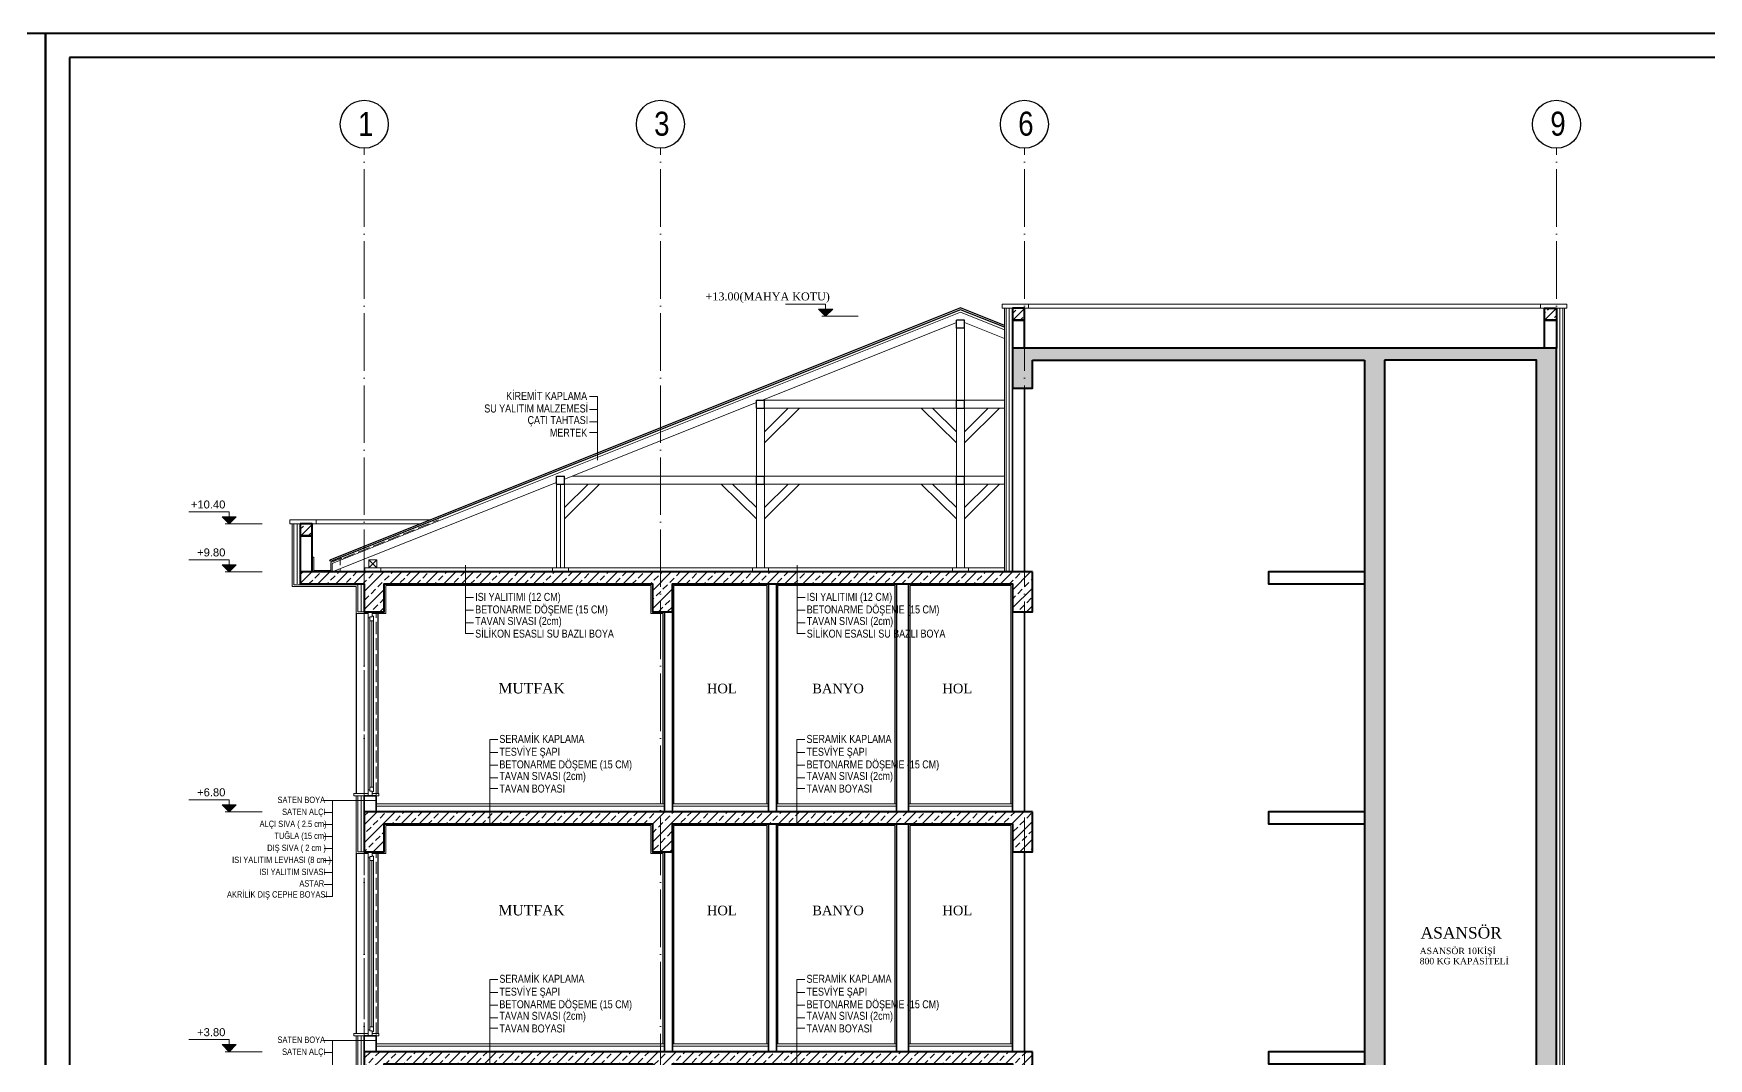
# Model space of a CAD drawing. Header units: millimetres. Extents: x 11587 to 81192, y -36083 to -25300.
# Drawn here: x 59777 to 61870, y -32865 to -31583 of the extents above; entities that cross this region are included whole.
import ezdxf

# ---------------------------------------------------------------- set-up
doc = ezdxf.new("R2010")
doc.units = ezdxf.units.MM
doc.linetypes.add('AKS', pattern=[30, 24, -3, 0, -3])
doc.linetypes.add('IZDUSUM1', pattern=[20, 7.5, -5, 7.5, 0])
for name, color, linetype, lineweight in [('A-detay-yalıtım', 193, 'Continuous', 5), ('rtm-aks balon', 20, 'Continuous', 25), ('rtm-aks balon yazı', 7, 'Continuous', 20), ('rtm-aks yeni', 7, 'AKS', 20), ('rtm-antet-02', 140, 'Continuous', 40), ('rtm-cam', 141, 'Continuous', 9), ('rtm-duv tugla', 22, 'Continuous', 35), ('rtm-izdusum-üst ince', 8, 'IZDUSUM1', 5), ('rtm-kesit katmanı-04', 33, 'Continuous', 25), ('rtm-kesit katmanı-05', 153, 'Continuous', 20), ('rtm-kesit katmanı-06', 136, 'Continuous', 15), ('rtm-kesit katmanı-07', 244, 'Continuous', 9), ('rtm-kplm dos-seramik', 13, 'Continuous', 9), ('rtm-mhl-yazı-adı', 150, 'Continuous', 30), ('rtm-mhl-yazı-m2', 7, 'Continuous', 20), ('rtm-mhl-yazı-malzeme', 253, 'Continuous', 13), ('rtm-pen-ahsap', 35, 'Continuous', 13), ('rtm-plan katmanı-07', 135, 'Continuous', 9), ('rtm-sembol kot yazı', 7, 'Continuous', 20), ('rtm-sembol malzeme cizgisi', 242, 'Continuous', 20), ('rtm-symbol lvl', 242, 'Continuous', 20), ('rtm-sıva', 252, 'Continuous', 15), ('rtm-tarama-betonarme', 51, 'Continuous', 15), ('rtm-tas_betonarme', 50, 'Continuous', 40)]:
    doc.layers.add(name, color=color, linetype=linetype, lineweight=lineweight)
doc.styles.add('AKSYAZI', font='ARIALN.TTF')
doc.styles.add('ARIAL', font='times.ttf')
doc.styles.add('KT-isocpeur', font='arial.ttf', dxfattribs={"height": 10})
doc.styles.get("Standard").update_dxf_attribs({"font": 'arial.ttf'})
doc.styles.add('VAZ-OLCU', font='times.ttf', dxfattribs={"height": 60})
doc.linetypes.add('BATTING', pattern='A,0.00254,-2.54,[134,ltypeshp.shx,S=2.54,R=0,X=-2.54,Y=0],-5.08,[134,ltypeshp.shx,S=2.54,R=180,X=2.54,Y=0],-2.54', length=10.16254)
pattern_1 = [(45, (-622932.126, -4568835.137), (-8.98025612, 8.98025612), []), (45, (-622923.146, -4568835.137), (-8.98025612, 8.98025612), [6.35, -3.175])]
pattern_2 = [(45, (34573.885, -2309.14), (-11.22532, 11.22532), []), (45, (34585.11, -2309.14), (-11.22532, 11.22532), [7.9375, -3.96875])]

msp = doc.modelspace()

# ---------------------------------------------------------------- hatches: boundary and pattern name
at = {"layer": 'rtm-symbol lvl'}
for points in [[(60775.49, -31927.5), (60766.65, -31936.34), (60757.82, -31927.5)], [(60775.49, -31927.5), (60766.65, -31936.34), (60757.82, -31927.5)], [(60030.04, -32187.43), (60021.13, -32196.34), (60012.22, -32187.43)], [(60030.04, -32187.43), (60021.13, -32196.34), (60012.22, -32187.43)], [(60030.04, -32247.43), (60021.13, -32256.34), (60012.22, -32247.43)], [(60030.04, -32247.43), (60021.13, -32256.34), (60012.22, -32247.43)], [(60030.04, -32547.43), (60021.13, -32556.34), (60012.22, -32547.43)], [(60030.04, -32547.43), (60021.13, -32556.34), (60012.22, -32547.43)], [(60030.04, -32847.43), (60021.13, -32856.34), (60012.22, -32847.43)], [(60030.04, -32847.43), (60021.13, -32856.34), (60012.22, -32847.43)]]:
    msp.add_hatch(color=256, dxfattribs=at).paths.add_polyline_path(points)
at = {"layer": 'rtm-tarama-betonarme'}
h = msp.add_hatch(dxfattribs=at)
h.set_pattern_fill('ANSI33', color=256, scale=2)
h.set_pattern_definition(pattern_1)
h.paths.add_polyline_path([(61000.08, -31941.34), (61015.08, -31941.34), (61015.08, -31967.86), (61015.08, -31926.34), (61000.08, -31926.34)])
h = msp.add_hatch(dxfattribs=at)
h.set_pattern_fill('ANSI33', color=256, scale=2)
h.set_pattern_definition(pattern_1)
h.paths.add_polyline_path([(61680.08, -31941.34), (61665.08, -31941.34), (61665.08, -31967.86), (61665.08, -31926.34), (61680.08, -31926.34)])
at = {"layer": 'rtm-tarama-betonarme', "ltscale": 1.5}
h = msp.add_hatch(dxfattribs=at)
h.set_pattern_fill('ANSI33', color=256, scale=2.5, style=0)
h.set_pattern_definition(pattern_2)
h.paths.add_polyline_path([(61680.08, -31976.34), (61000.08, -31976.34), (61000.08, -32026.34), (61025.08, -32026.34), (61025.08, -31991.34), (61440.08, -31991.34), (61440.08, -33316.34), (61335.08, -33316.34), (61335.08, -33156.34), (61310.08, -33156.34), (61310.08, -33316.34), (61035.08, -33316.34), (61035.08, -33156.34), (60995.08, -33156.34), (60995.08, -33316.34), (60580.08, -33316.34), (60580.08, -33156.34), (60540.08, -33156.34), (60540.08, -33316.34), (60235.08, -33316.34), (60235.08, -33156.34), (60190.08, -33156.34), (60190.08, -33356.34), (61680.08, -33356.34)])
h.paths.add_polyline_path([(61465.08, -31991.34), (61655.08, -31991.34), (61655.08, -33316.34), (61465.08, -33316.34)], flags=16)
at = {"layer": 'rtm-tarama-betonarme'}
h = msp.add_hatch(dxfattribs=at)
h.set_pattern_fill('ANSI33', color=256, scale=2)
h.set_pattern_definition([(45, (-623822.126, -4569105.137), (-8.98025612, 8.98025612), []), (45, (-623813.146, -4569105.137), (-8.98025612, 8.98025612), [6.35, -3.175])])
h.paths.add_polyline_path([(60110.08, -32211.34), (60125.08, -32211.34), (60125.08, -32237.86), (60125.08, -32196.34), (60110.08, -32196.34)])
at = {"layer": 'rtm-tarama-betonarme', "ltscale": 1.5}
h = msp.add_hatch(dxfattribs=at)
h.set_pattern_fill('ANSI33', color=256, scale=2.5, style=0)
h.set_pattern_definition(pattern_2)
h.paths.add_polyline_path([(60575.08, -32271.34), (61000.08, -32271.34), (61000.08, -32306.34), (61025.08, -32306.34), (61025.08, -32256.34), (60110.08, -32256.34), (60110.08, -32271.34), (60190.08, -32271.34), (60190.08, -32306.34), (60195.08, -32306.34), (60215.08, -32306.34), (60215.08, -32271.34), (60550.08, -32271.34), (60550.08, -32306.34), (60575.08, -32306.34)])
h.paths.add_polyline_path([(61025.08, -32556.34), (60190.08, -32556.34), (60190.08, -32606.34), (60195.08, -32606.34), (60215.08, -32606.34), (60215.08, -32571.34), (60550.08, -32571.34), (60550.08, -32606.34), (60575.08, -32606.34), (60575.08, -32571.34), (61000.08, -32571.34), (61000.08, -32606.34), (61025.08, -32606.34)])
h.paths.add_polyline_path([(60575.08, -32871.34), (61000.08, -32871.34), (61000.08, -32906.34), (61025.08, -32906.34), (61025.08, -32856.34), (60190.08, -32856.34), (60190.08, -32906.34), (60195.08, -32906.34), (60215.08, -32906.34), (60215.08, -32871.34), (60550.08, -32871.34), (60550.08, -32906.34), (60575.08, -32906.34)])

# ---------------------------------------------------------------- linework, layer by layer
at = {"layer": 'A-detay-yalıtım', "linetype": 'BATTING', "ltscale": 0.35}
for points in [[(60996.08, -32256.34), (60996.08, -31926.34)], [(61684.08, -33186.34), (61684.08, -31926.34)], [(60106.08, -32271.34), (60106.08, -32196.34)], [(60186.08, -32306.34), (60186.08, -32271.34)], [(60186.08, -32606.34), (60186.08, -32536.34)], [(60186.08, -32906.34), (60186.08, -32836.34)]]:
    msp.add_lwpolyline(points, dxfattribs=at)
at = {"layer": 'rtm-aks balon'}
for centre in [(60190.08, -31696.34), (60560.08, -31696.34), (61015.08, -31696.34), (61680.08, -31696.34)]:
    msp.add_circle(centre, 30, dxfattribs=at)
at = {"layer": 'rtm-aks yeni', "ltscale": 3}
for p, q in [((60190.08, -33356.34), (60190.08, -31726.34)), ((60560.08, -33356.34), (60560.08, -31726.34)), ((61015.08, -33356.34), (61015.08, -31726.34)), ((61680.08, -33356.34), (61680.08, -31726.34))]:
    msp.add_line(p, q, dxfattribs=at)
at = {"layer": 'rtm-antet-02'}
for points in [[(51136.61, -31582.89), (51136.61, -36082.89), (59791.61, -36082.89), (59791.61, -31582.89), (51136.61, -31582.89)], [(59791.61, -31582.89), (59791.61, -36082.89), (68391.61, -36082.89), (68391.61, -31582.89), (59791.61, -31582.89)]]:
    msp.add_lwpolyline(points, dxfattribs=at)
msp.add_lwpolyline([(59821.61, -31612.89), (59821.61, -36052.89), (68361.61, -36052.89), (68361.61, -31612.89)], close=True, dxfattribs=at)
at = {"layer": 'rtm-cam'}
for p, q in [((60199.33, -32317.34), (60199.33, -32525.34)), ((60199.33, -32617.34), (60199.33, -32825.34))]:
    msp.add_line(p, q, dxfattribs=at)
at = {"layer": 'rtm-duv tugla'}
for points in [[(61000.08, -32026.34), (61000.08, -32256.34)], [(61015.08, -32026.34), (61015.08, -32256.34)], [(60695.08, -32271.34), (60695.08, -32556.34)], [(60705.08, -32271.34), (60705.08, -32556.34)], [(60855.08, -32271.34), (60855.08, -32556.34)], [(60870.08, -32271.34), (60870.08, -32556.34)], [(60565.08, -32306.34), (60565.08, -32556.34)], [(60575.08, -32306.34), (60575.08, -32556.34)], [(61000.08, -32306.34), (61000.08, -32556.34)], [(61015.08, -32306.34), (61015.08, -32556.34)], [(60190.08, -32556.34), (60190.08, -32536.34), (60205.08, -32536.34), (60205.08, -32556.34)], [(60695.08, -32571.34), (60695.08, -32856.34)], [(60705.08, -32571.34), (60705.08, -32856.34)], [(60855.08, -32571.34), (60855.08, -32856.34)], [(60870.08, -32571.34), (60870.08, -32856.34)], [(60565.08, -32606.34), (60565.08, -32856.34)], [(60575.08, -32606.34), (60575.08, -32856.34)], [(61000.08, -32606.34), (61000.08, -32856.34)], [(61015.08, -32606.34), (61015.08, -32856.34)], [(60190.08, -32856.34), (60190.08, -32836.34), (60205.08, -32836.34), (60205.08, -32856.34)]]:
    msp.add_lwpolyline(points, dxfattribs=at)
at = {"layer": 'rtm-izdusum-üst ince'}
for points in [[(60282.85, -32191.34), (60160.08, -32240.45), (60160.08, -32256.34)], [(60190.08, -32306.34), (60190.08, -32536.34)], [(60205.08, -32306.34), (60205.08, -32536.34)], [(60190.08, -32606.34), (60190.08, -32836.34)], [(60205.08, -32606.34), (60205.08, -32836.34)]]:
    msp.add_lwpolyline(points, dxfattribs=at)
at = {"layer": 'rtm-kesit katmanı-04'}
for p, q in [((60940.08, -31941.34), (60930.08, -31941.34)), ((60940.08, -31951.34), (60930.08, -31951.34)), ((60680.08, -32041.34), (60690.08, -32041.34)), ((60930.08, -32041.34), (60940.08, -32041.34)), ((60680.08, -32051.34), (60690.08, -32051.34)), ((60930.08, -32051.34), (60940.08, -32051.34)), ((60430.08, -32136.34), (60440.08, -32136.34)), ((60430.08, -32146.34), (60440.08, -32146.34)), ((60680.08, -32136.34), (60690.08, -32136.34)), ((60680.08, -32146.34), (60690.08, -32146.34)), ((60930.08, -32136.34), (60940.08, -32136.34)), ((60930.08, -32146.34), (60940.08, -32146.34))]:
    msp.add_line(p, q, dxfattribs=at)
for points in [[(60990.08, -31948.19), (60935.08, -31926.19), (60146.91, -32241.45)], [(60990.08, -31950.34), (60935.08, -31928.34), (60147.65, -32243.31)], [(60930.08, -31951.34), (60930.08, -31941.34)], [(60940.08, -31951.34), (60940.08, -31941.34)], [(60680.08, -32051.34), (60680.08, -32041.34)], [(60690.08, -32051.34), (60690.08, -32041.34)], [(60930.08, -32051.34), (60930.08, -32041.34)], [(60940.08, -32051.34), (60940.08, -32041.34)], [(60430.08, -32146.34), (60430.08, -32136.34)], [(60440.08, -32146.34), (60440.08, -32136.34)], [(60680.08, -32146.34), (60680.08, -32136.34)], [(60690.08, -32146.34), (60690.08, -32136.34)], [(60930.08, -32146.34), (60930.08, -32136.34)], [(60940.08, -32146.34), (60940.08, -32136.34)], [(60147.65, -32243.31), (60146.91, -32241.45)], [(60180.08, -32308.34), (60180.08, -32533.34)], [(60207.08, -32308.34), (60207.08, -32533.34)], [(60180.08, -32608.34), (60180.08, -32833.34)], [(60207.08, -32608.34), (60207.08, -32833.34)]]:
    msp.add_lwpolyline(points, dxfattribs=at)
at = {"layer": 'rtm-kesit katmanı-05'}
for p, q in [((60930.08, -32251.34), (60930.08, -31951.34)), ((60940.08, -32251.34), (60940.08, -31951.34)), ((60680.08, -32251.34), (60680.08, -32051.34)), ((60690.08, -32251.34), (60690.08, -32051.34)), ((60430.08, -32251.34), (60430.08, -32146.34)), ((60435.08, -32146.34), (60435.08, -32251.34)), ((60440.08, -32251.34), (60440.08, -32146.34))]:
    msp.add_line(p, q, dxfattribs=at)
for points in [[(60150.08, -32245.57), (60935.08, -31931.57), (60990.08, -31953.57)], [(60687.58, -32041.34), (60930.08, -31944.34)], [(60990.08, -31964.34), (60940.08, -31944.34)], [(60440.08, -32140.34), (60680.08, -32044.34)], [(60680.08, -32041.34), (60990.08, -32041.34)], [(60680.08, -32051.34), (60990.08, -32051.34)], [(60719.87, -32051.34), (60690.08, -32080.9)], [(60690.08, -32094.99), (60690.08, -32094.99), (60734.06, -32051.34)], [(60930.08, -32094.99), (60930.08, -32094.99), (60886.09, -32051.34)], [(60900.29, -32051.34), (60930.08, -32080.9)], [(60969.87, -32051.34), (60940.08, -32080.9)], [(60940.08, -32094.99), (60940.08, -32094.99), (60984.06, -32051.34)], [(60150.08, -32256.34), (60430.08, -32144.34)], [(60440.08, -32146.34), (60990.08, -32146.34)], [(60469.87, -32146.34), (60440.08, -32175.9)], [(60440.08, -32189.99), (60440.08, -32189.99), (60484.06, -32146.34)], [(60450.08, -32136.34), (60990.08, -32136.34)], [(60680.08, -32189.99), (60680.08, -32189.99), (60636.09, -32146.34)], [(60650.29, -32146.34), (60680.08, -32175.9)], [(60719.87, -32146.34), (60690.08, -32175.9)], [(60690.08, -32189.99), (60690.08, -32189.99), (60734.06, -32146.34)], [(60930.08, -32189.99), (60930.08, -32189.99), (60886.09, -32146.34)], [(60900.29, -32146.34), (60930.08, -32175.9)], [(60969.87, -32146.34), (60940.08, -32175.9)], [(60940.08, -32189.99), (60940.08, -32189.99), (60984.06, -32146.34)], [(60150.08, -32256.34), (60150.08, -32245.57)], [(60195.53, -32251.34), (60195.53, -32241.34), (60205.53, -32241.34), (60205.53, -32251.34), (60190.53, -32251.34), (60190.53, -32256.34), (60210.53, -32256.34), (60210.53, -32251.34), (60195.53, -32251.34)], [(60425.08, -32256.34), (60425.08, -32251.34), (60445.08, -32251.34), (60445.08, -32256.34)], [(60425.08, -32256.34), (60425.08, -32251.34), (60445.08, -32251.34), (60445.08, -32256.34)], [(60675.08, -32256.34), (60675.08, -32251.34), (60695.08, -32251.34), (60695.08, -32256.34)], [(60675.08, -32256.34), (60675.08, -32251.34), (60695.08, -32251.34), (60695.08, -32256.34)], [(60925.08, -32256.34), (60925.08, -32251.34), (60945.08, -32251.34), (60945.08, -32256.34)], [(60925.08, -32256.34), (60925.08, -32251.34), (60945.08, -32251.34), (60945.08, -32256.34)]]:
    msp.add_lwpolyline(points, dxfattribs=at)
at = {"layer": 'rtm-kesit katmanı-06'}
msp.add_lwpolyline([(60210.53, -32251.34), (60990.08, -32251.34)], dxfattribs=at)
at = {"layer": 'rtm-kesit katmanı-07', "ltscale": 2}
for points in [[(60205.53, -32241.34), (60195.53, -32251.34)], [(60205.53, -32251.34), (60195.53, -32241.34)]]:
    msp.add_lwpolyline(points, dxfattribs=at)
at = {"layer": 'rtm-kplm dos-seramik'}
for points in [[(60195.08, -32536.34), (60177.08, -32536.34), (60177.08, -32533.34), (60195.08, -32533.34)], [(60200.08, -32536.34), (60208.08, -32536.34), (60208.08, -32533.34), (60200.08, -32533.34)], [(60565.08, -32546.34), (60205.08, -32546.34)], [(60565.08, -32549.34), (60205.08, -32549.34)], [(60695.08, -32546.34), (60575.08, -32546.34)], [(60695.08, -32549.34), (60575.08, -32549.34)], [(60855.08, -32546.34), (60705.08, -32546.34)], [(60855.08, -32549.34), (60705.08, -32549.34)], [(61000.08, -32546.34), (60870.08, -32546.34)], [(61000.08, -32549.34), (60870.08, -32549.34)], [(60195.08, -32836.34), (60177.08, -32836.34), (60177.08, -32833.34), (60195.08, -32833.34)], [(60200.08, -32836.34), (60208.08, -32836.34), (60208.08, -32833.34), (60200.08, -32833.34)], [(60565.08, -32846.34), (60205.08, -32846.34)], [(60565.08, -32849.34), (60205.08, -32849.34)], [(60695.08, -32846.34), (60575.08, -32846.34)], [(60695.08, -32849.34), (60575.08, -32849.34)], [(60855.08, -32846.34), (60705.08, -32846.34)], [(60855.08, -32849.34), (60705.08, -32849.34)], [(61000.08, -32846.34), (60870.08, -32846.34)], [(61000.08, -32849.34), (60870.08, -32849.34)]]:
    msp.add_lwpolyline(points, dxfattribs=at)
at = {"layer": 'rtm-pen-ahsap'}
for p, q in [((60195.08, -32313.84), (60195.08, -32306.34)), ((60195.08, -32313.84), (60197.08, -32313.84)), ((60197.08, -32312.34), (60197.08, -32317.34)), ((60197.08, -32312.34), (60200.08, -32312.34)), ((60197.08, -32525.34), (60197.08, -32317.34)), ((60197.08, -32317.34), (60201.58, -32317.34)), ((60200.08, -32306.34), (60200.08, -32312.34)), ((60201.58, -32311.71), (60201.58, -32317.34)), ((60201.58, -32525.34), (60201.58, -32317.34)), ((60195.08, -32528.84), (60195.08, -32536.34)), ((60195.08, -32528.84), (60197.08, -32528.84)), ((60197.08, -32525.34), (60201.58, -32525.34)), ((60197.08, -32525.34), (60197.08, -32530.34)), ((60197.08, -32530.34), (60200.08, -32530.34)), ((60200.08, -32536.34), (60200.08, -32530.34)), ((60201.58, -32530.98), (60200.08, -32531.84)), ((60201.58, -32525.34), (60201.58, -32530.98)), ((60200.08, -32536.34), (60195.08, -32536.34)), ((60195.08, -32613.84), (60195.08, -32606.34)), ((60195.08, -32613.84), (60197.08, -32613.84)), ((60197.08, -32612.34), (60197.08, -32617.34)), ((60197.08, -32612.34), (60200.08, -32612.34)), ((60200.08, -32606.34), (60200.08, -32612.34)), ((60201.58, -32611.71), (60201.58, -32617.34)), ((60197.08, -32825.34), (60197.08, -32617.34)), ((60197.08, -32617.34), (60201.58, -32617.34)), ((60201.58, -32825.34), (60201.58, -32617.34)), ((60195.08, -32828.84), (60195.08, -32836.34)), ((60195.08, -32828.84), (60197.08, -32828.84)), ((60200.08, -32836.34), (60195.08, -32836.34)), ((60197.08, -32825.34), (60201.58, -32825.34)), ((60197.08, -32825.34), (60197.08, -32830.34)), ((60197.08, -32830.34), (60200.08, -32830.34)), ((60200.08, -32836.34), (60200.08, -32830.34)), ((60201.58, -32830.98), (60200.08, -32831.84)), ((60201.58, -32825.34), (60201.58, -32830.98))]:
    msp.add_line(p, q, dxfattribs=at)
for points in [[(60201.58, -32311.71), (60200.08, -32310.84)], [(60201.58, -32611.71), (60200.08, -32610.84)]]:
    msp.add_lwpolyline(points, dxfattribs=at)
at = {"layer": 'rtm-plan katmanı-07'}
for points in [[(60195.08, -32313.84), (60195.08, -32528.84)], [(60195.08, -32613.84), (60195.08, -32828.84)]]:
    msp.add_lwpolyline(points, dxfattribs=at)
at = {"layer": 'rtm-sembol malzeme cizgisi'}
for p, q in [((60471.5, -32036.85), (60481.57, -32036.85)), ((60471.5, -32052.98), (60481.57, -32052.98)), ((60471.5, -32068.78), (60481.57, -32068.78)), ((60471.5, -32081.86), (60481.57, -32081.86)), ((60326.58, -32288.17), (60316.52, -32288.17)), ((60740.94, -32288.17), (60730.88, -32288.17)), ((60326.58, -32304.31), (60316.52, -32304.31)), ((60326.58, -32320.1), (60316.52, -32320.1)), ((60740.94, -32304.31), (60730.88, -32304.31)), ((60740.94, -32320.1), (60730.88, -32320.1)), ((60326.58, -32333.18), (60316.52, -32333.18)), ((60740.94, -32333.18), (60730.88, -32333.18)), ((60356.84, -32465.81), (60346.77, -32465.81)), ((60740.69, -32465.81), (60730.62, -32465.81)), ((60356.84, -32482.29), (60346.77, -32482.29)), ((60740.69, -32482.29), (60730.62, -32482.29)), ((60356.84, -32498.08), (60346.77, -32498.08)), ((60740.69, -32498.08), (60730.62, -32498.08)), ((60356.84, -32513.88), (60346.77, -32513.88)), ((60356.84, -32526.96), (60346.77, -32526.96)), ((60740.69, -32513.88), (60730.62, -32513.88)), ((60740.69, -32526.96), (60730.62, -32526.96)), ((60205.08, -32542.3), (60140.08, -32542.3)), ((60150.27, -32557.3), (60140.08, -32557.3)), ((60150.27, -32572.3), (60140.08, -32572.3)), ((60150.27, -32587.3), (60140.08, -32587.3)), ((60150.27, -32602.3), (60140.08, -32602.3)), ((60150.27, -32617.3), (60140.08, -32617.3)), ((60150.27, -32632.3), (60140.08, -32632.3)), ((60150.27, -32647.3), (60140.08, -32647.3)), ((60150.27, -32662.3), (60140.08, -32662.3)), ((60356.84, -32765.81), (60346.77, -32765.81)), ((60356.84, -32782.29), (60346.77, -32782.29)), ((60740.69, -32765.81), (60730.62, -32765.81)), ((60740.69, -32782.29), (60730.62, -32782.29)), ((60356.84, -32798.08), (60346.77, -32798.08)), ((60740.69, -32798.08), (60730.62, -32798.08)), ((60356.84, -32813.88), (60346.77, -32813.88)), ((60740.69, -32813.88), (60730.62, -32813.88)), ((60205.08, -32842.3), (60140.08, -32842.3)), ((60356.84, -32826.96), (60346.77, -32826.96)), ((60740.69, -32826.96), (60730.62, -32826.96)), ((60150.27, -32857.3), (60140.08, -32857.3))]:
    msp.add_line(p, q, dxfattribs=at)
for points in [[(60481.57, -32116.61), (60481.57, -32036.85)], [(60316.52, -32333.18), (60316.52, -32247.65)], [(60730.88, -32333.18), (60730.88, -32247.65)], [(60346.77, -32571.34), (60346.77, -32465.81)], [(60730.62, -32571.34), (60730.62, -32465.81)], [(60150.27, -32542.3), (60150.27, -32662.3)], [(60346.77, -32871.34), (60346.77, -32765.81)], [(60730.62, -32871.34), (60730.62, -32765.81)], [(60150.27, -32842.3), (60150.27, -32962.3)]]:
    msp.add_lwpolyline(points, dxfattribs=at)
at = {"layer": 'rtm-symbol lvl'}
for p, q in [((60807.5, -31936.34), (60761.7, -31936.34)), ((60062.29, -32196.34), (60016.13, -32196.34)), ((60062.29, -32256.34), (60016.13, -32256.34)), ((60062.29, -32556.34), (60016.13, -32556.34)), ((60062.29, -32856.34), (60016.13, -32856.34))]:
    msp.add_line(p, q, dxfattribs=at)
for points in [[(60716.65, -31921.34), (60766.65, -31921.34), (60766.65, -31936.34)], [(59970.73, -32181.22), (60021.13, -32181.22), (60021.13, -32196.34)], [(59970.73, -32241.22), (60021.13, -32241.22), (60021.13, -32256.34)], [(59970.73, -32541.22), (60021.13, -32541.22), (60021.13, -32556.34)], [(59970.73, -32841.22), (60021.13, -32841.22), (60021.13, -32856.34)]]:
    msp.add_lwpolyline(points, dxfattribs=at)
for points in [[(60775.49, -31927.5), (60766.65, -31936.34), (60757.82, -31927.5)], [(60775.49, -31927.5), (60766.65, -31936.34), (60757.82, -31927.5)], [(60030.04, -32187.43), (60021.13, -32196.34), (60012.22, -32187.43)], [(60030.04, -32187.43), (60021.13, -32196.34), (60012.22, -32187.43)], [(60030.04, -32247.43), (60021.13, -32256.34), (60012.22, -32247.43)], [(60030.04, -32247.43), (60021.13, -32256.34), (60012.22, -32247.43)], [(60030.04, -32547.43), (60021.13, -32556.34), (60012.22, -32547.43)], [(60030.04, -32547.43), (60021.13, -32556.34), (60012.22, -32547.43)], [(60030.04, -32847.43), (60021.13, -32856.34), (60012.22, -32847.43)], [(60030.04, -32847.43), (60021.13, -32856.34), (60012.22, -32847.43)]]:
    msp.add_lwpolyline(points, close=True, dxfattribs=at)
at = {"layer": 'rtm-sıva'}
for p, q in [((61020.08, -31921.34), (61660.08, -31921.34)), ((61020.08, -31926.34), (61660.08, -31926.34)), ((60130.08, -32191.34), (60272.19, -32191.34)), ((60130.08, -32196.34), (60259.69, -32196.34))]:
    msp.add_line(p, q, dxfattribs=at)
for points in [[(61015.08, -31926.34), (61020.08, -31926.34), (61020.08, -31921.34), (60987.08, -31921.34), (60987.08, -31926.34), (61015.08, -31926.34)], [(61665.08, -31926.34), (61660.08, -31926.34), (61660.08, -31921.34), (61693.08, -31921.34), (61693.08, -31926.34), (61665.08, -31926.34)], [(60990.08, -32256.34), (60990.08, -31926.34)], [(60992.08, -32256.34), (60992.08, -31926.34)], [(61688.08, -33186.34), (61688.08, -31926.34)], [(61690.08, -33186.34), (61690.08, -31926.34)], [(60125.08, -32196.34), (60130.08, -32196.34), (60130.08, -32191.34), (60097.08, -32191.34), (60097.08, -32196.34), (60125.08, -32196.34)], [(60180.08, -32274.34), (60100.08, -32274.34), (60100.08, -32196.34)], [(60182.08, -32272.34), (60102.08, -32272.34), (60102.08, -32196.34)], [(60125.08, -32237.65), (60127.08, -32237.65), (60127.08, -32254.34), (60148.08, -32254.34), (60148.08, -32244.37), (60161.68, -32238.88), (60162.43, -32240.63), (60150.08, -32245.57), (60150.08, -32256.34), (60150.08, -32256.34)], [(60195.08, -32308.34), (60180.08, -32308.34), (60180.08, -32274.34)], [(60195.08, -32306.34), (60182.08, -32306.34), (60182.08, -32272.34)], [(60200.08, -32308.34), (60217.08, -32308.34), (60217.08, -32273.34), (60548.08, -32273.34), (60548.08, -32308.34), (60563.08, -32308.34), (60563.08, -32546.34)], [(60577.08, -32546.34), (60577.08, -32273.34), (60693.08, -32273.34), (60693.08, -32546.34)], [(60707.08, -32546.34), (60707.08, -32273.34), (60853.08, -32273.34), (60853.08, -32546.34)], [(60872.08, -32546.34), (60872.08, -32273.34), (60998.08, -32273.34), (60998.08, -32546.34)], [(60195.08, -32608.34), (60180.08, -32608.34), (60180.08, -32536.34)], [(60195.08, -32606.34), (60182.08, -32606.34), (60182.08, -32536.34)], [(60200.08, -32608.34), (60217.08, -32608.34), (60217.08, -32573.34), (60548.08, -32573.34), (60548.08, -32608.34), (60563.08, -32608.34), (60563.08, -32846.34)], [(60577.08, -32846.34), (60577.08, -32573.34), (60693.08, -32573.34), (60693.08, -32846.34)], [(60707.08, -32846.34), (60707.08, -32573.34), (60853.08, -32573.34), (60853.08, -32846.34)], [(60872.08, -32846.34), (60872.08, -32573.34), (60998.08, -32573.34), (60998.08, -32846.34)], [(60195.08, -32908.34), (60180.08, -32908.34), (60180.08, -32836.34)], [(60195.08, -32906.34), (60182.08, -32906.34), (60182.08, -32836.34)]]:
    msp.add_lwpolyline(points, dxfattribs=at)
at = {"layer": 'rtm-tas_betonarme'}
for points in [[(61000.08, -31926.34), (61000.08, -31941.34), (61015.08, -31941.34), (61015.08, -31926.34), (61000.08, -31926.34)], [(61015.08, -31976.34), (61015.08, -31941.34), (61000.08, -31941.34), (61000.08, -31976.34)], [(61680.08, -31926.34), (61680.08, -31941.34), (61665.08, -31941.34), (61665.08, -31926.34), (61680.08, -31926.34)], [(61665.08, -31976.34), (61665.08, -31941.34), (61680.08, -31941.34), (61680.08, -31976.34)], [(61440.08, -31991.34), (61440.08, -33316.34), (61335.08, -33316.34), (61335.08, -33156.34), (61310.08, -33156.34), (61310.08, -33316.34), (61035.08, -33316.34), (61035.08, -33156.34), (60995.08, -33156.34), (60995.08, -33316.34), (60580.08, -33316.34), (60580.08, -33156.34), (60540.08, -33156.34), (60540.08, -33316.34), (60235.08, -33316.34), (60235.08, -33156.34), (60190.08, -33156.34), (60190.08, -33356.34), (61680.08, -33356.34), (61680.08, -31976.34), (61000.08, -31976.34)], [(61000.08, -31976.34), (61000.08, -32026.34), (61025.08, -32026.34), (61025.08, -31991.34)], [(61025.08, -31991.34), (61440.08, -31991.34)], [(61465.08, -31991.34), (61465.08, -33316.34), (61655.08, -33316.34), (61655.08, -31991.34), (61465.08, -31991.34)], [(60110.08, -32196.34), (60110.08, -32211.34), (60125.08, -32211.34), (60125.08, -32196.34), (60110.08, -32196.34)], [(60125.08, -32256.34), (60125.08, -32211.34), (60110.08, -32211.34), (60110.08, -32256.34)], [(61440.08, -32256.34), (61320.08, -32256.34), (61320.08, -32271.34), (61440.08, -32271.34)], [(61440.08, -32556.34), (61320.08, -32556.34), (61320.08, -32571.34), (61440.08, -32571.34)], [(61440.08, -32856.34), (61320.08, -32856.34), (61320.08, -32871.34), (61440.08, -32871.34)]]:
    msp.add_lwpolyline(points, dxfattribs=at)
for points in [[(61025.08, -32256.34), (60110.08, -32256.34), (60110.08, -32271.34), (60190.08, -32271.34), (60190.08, -32306.34), (60215.08, -32306.34), (60215.08, -32271.34), (60550.08, -32271.34), (60550.08, -32306.34), (60575.08, -32306.34), (60575.08, -32271.34), (61000.08, -32271.34), (61000.08, -32306.34), (61025.08, -32306.34)], [(61025.08, -32556.34), (60190.08, -32556.34), (60190.08, -32606.34), (60215.08, -32606.34), (60215.08, -32571.34), (60550.08, -32571.34), (60550.08, -32606.34), (60575.08, -32606.34), (60575.08, -32571.34), (61000.08, -32571.34), (61000.08, -32606.34), (61025.08, -32606.34)], [(61025.08, -32856.34), (60190.08, -32856.34), (60190.08, -32906.34), (60215.08, -32906.34), (60215.08, -32871.34), (60550.08, -32871.34), (60550.08, -32906.34), (60575.08, -32906.34), (60575.08, -32871.34), (61000.08, -32871.34), (61000.08, -32906.34), (61025.08, -32906.34)]]:
    msp.add_lwpolyline(points, close=True, dxfattribs=at)

# ---------------------------------------------------------------- texts
at = {"layer": 'rtm-aks balon yazı', "char_height": 30, "width": 27.7214, "attachment_point": 7, "style": 'AKSYAZI'}
for s, insert in [('1', (60182.39, -31711.11)), ('3', (60552.39, -31711.11)), ('6', (61007.39, -31711.11)), ('9', (61672.39, -31711.11))]:
    msp.add_mtext(s, dxfattribs=dict(at, insert=insert))
at = {"layer": 'rtm-mhl-yazı-adı', "style": 'ARIAL'}
for s, height, p in [('MUTFAK', 13, (60357.68, -32408.27)), ('HOL', 12, (60618.24, -32408.09)), ('BANYO', 12, (60749.91, -32408.09)), ('HOL', 12, (60912.59, -32408.09)), ('MUTFAK', 13, (60357.68, -32685.87)), ('HOL', 12, (60618.24, -32685.68)), ('BANYO', 12, (60749.91, -32685.68)), ('HOL', 12, (60912.59, -32685.68)), ('ASANSÖR ', 14.4, (61510.25, -32714.78))]:
    msp.add_text(s, height=height, dxfattribs=at).set_placement(p)
at = {"layer": 'rtm-mhl-yazı-m2', "style": 'ARIAL'}
for s, p in [('ASANSÖR 10KİŞİ', (61509.12, -32734.3)), ('800 KG KAPASİTELİ ', (61509.12, -32746.98))]:
    msp.add_text(s, height=8, dxfattribs=at).set_placement(p)
at = {"layer": 'rtm-mhl-yazı-malzeme', "width": 0.8}
for s, height, p in [('KİREMİT KAPLAMA', 10, (60367.34, -32041.16)), ('SU YALITIM MALZEMESİ', 10, (60340.03, -32056.88)), ('ÇATI TAHTASI', 10, (60394.1, -32071.34)), ('MERTEK', 10, (60422.03, -32087.12)), ('BETONARME DÖŞEME (15 CM) ', 10, (60328.68, -32308.21)), ('ISI YALITIMI (12 CM)', 10, (60328.68, -32292.49)), ('BETONARME DÖŞEME (15 CM) ', 10, (60743.04, -32308.21)), ('ISI YALITIMI (12 CM)', 10, (60743.04, -32292.49)), ('TAVAN SIVASI (2cm) ', 10, (60328.68, -32322.66)), ('TAVAN SIVASI (2cm) ', 10, (60743.04, -32322.66)), ('SİLİKON ESASLI SU BAZLI BOYA', 10, (60328.68, -32338.44)), ('SİLİKON ESASLI SU BAZLI BOYA', 10, (60743.04, -32338.44)), ('SERAMİK KAPLAMA', 10, (60358.93, -32470.13)), ('SERAMİK KAPLAMA', 10, (60742.78, -32470.13)), ('TESVİYE ŞAPI', 10, (60358.93, -32486.19)), ('BETONARME DÖŞEME (15 CM) ', 10, (60358.93, -32501.98)), ('TESVİYE ŞAPI', 10, (60742.78, -32486.19)), ('BETONARME DÖŞEME (15 CM) ', 10, (60742.78, -32501.98)), ('TAVAN SIVASI (2cm) ', 10, (60358.93, -32516.44)), ('TAVAN SIVASI (2cm) ', 10, (60742.78, -32516.44)), ('TAVAN BOYASI', 10, (60358.93, -32532.22)), ('TAVAN BOYASI', 10, (60742.78, -32532.22)), ('SATEN BOYA', 8, (60081.57, -32545.32)), ('SATEN ALÇI', 8, (60087.35, -32560.32)), ('ALÇI SIVA ( 2.5 cm)', 8, (60059.2, -32575.32)), ('TUĞLA (15 cm)', 8, (60077.71, -32590.32)), (' ISI YALITIM LEVHASI (8 cm )', 8, (60022.28, -32620.32)), ('DIŞ SIVA ( 2 cm )', 8, (60068.72, -32605.32)), ('ISI YALITIM SIVASI', 8, (60058.93, -32635.32)), ('AKRİLİK DIŞ CEPHE BOYASI', 8, (60018.41, -32663.57)), ('ASTAR', 8, (60108.89, -32649.84)), ('SERAMİK KAPLAMA', 10, (60358.93, -32770.13)), ('SERAMİK KAPLAMA', 10, (60742.78, -32770.13)), ('TESVİYE ŞAPI', 10, (60358.93, -32786.19)), ('TESVİYE ŞAPI', 10, (60742.78, -32786.19)), ('BETONARME DÖŞEME (15 CM) ', 10, (60358.93, -32801.98)), ('BETONARME DÖŞEME (15 CM) ', 10, (60742.78, -32801.98)), ('TAVAN SIVASI (2cm) ', 10, (60358.93, -32816.44)), ('TAVAN BOYASI', 10, (60358.93, -32832.22)), ('TAVAN SIVASI (2cm) ', 10, (60742.78, -32816.44)), ('TAVAN BOYASI', 10, (60742.78, -32832.22)), ('SATEN BOYA', 8, (60081.57, -32845.32)), ('SATEN ALÇI', 8, (60087.35, -32860.32))]:
    msp.add_text(s, height=height, dxfattribs=at).set_placement(p)
at = {"layer": 'rtm-sembol kot yazı'}
for s, style, p in [('+13.00(MAHYA KOTU)', 'VAZ-OLCU', (60616.54, -31916.71, -106)), ('+10.40', 'KT-isocpeur', (59973.32, -32176.91, -240.41)), ('+9.80', 'KT-isocpeur', (59981.09, -32236.91, -240.41)), ('+6.80', 'KT-isocpeur', (59981.09, -32536.91, -240.41)), ('+3.80', 'KT-isocpeur', (59981.09, -32836.91, -240.41))]:
    msp.add_text(s, height=10, dxfattribs=dict(at, style=style)).set_placement(p)

doc.saveas('drawing.dxf')
